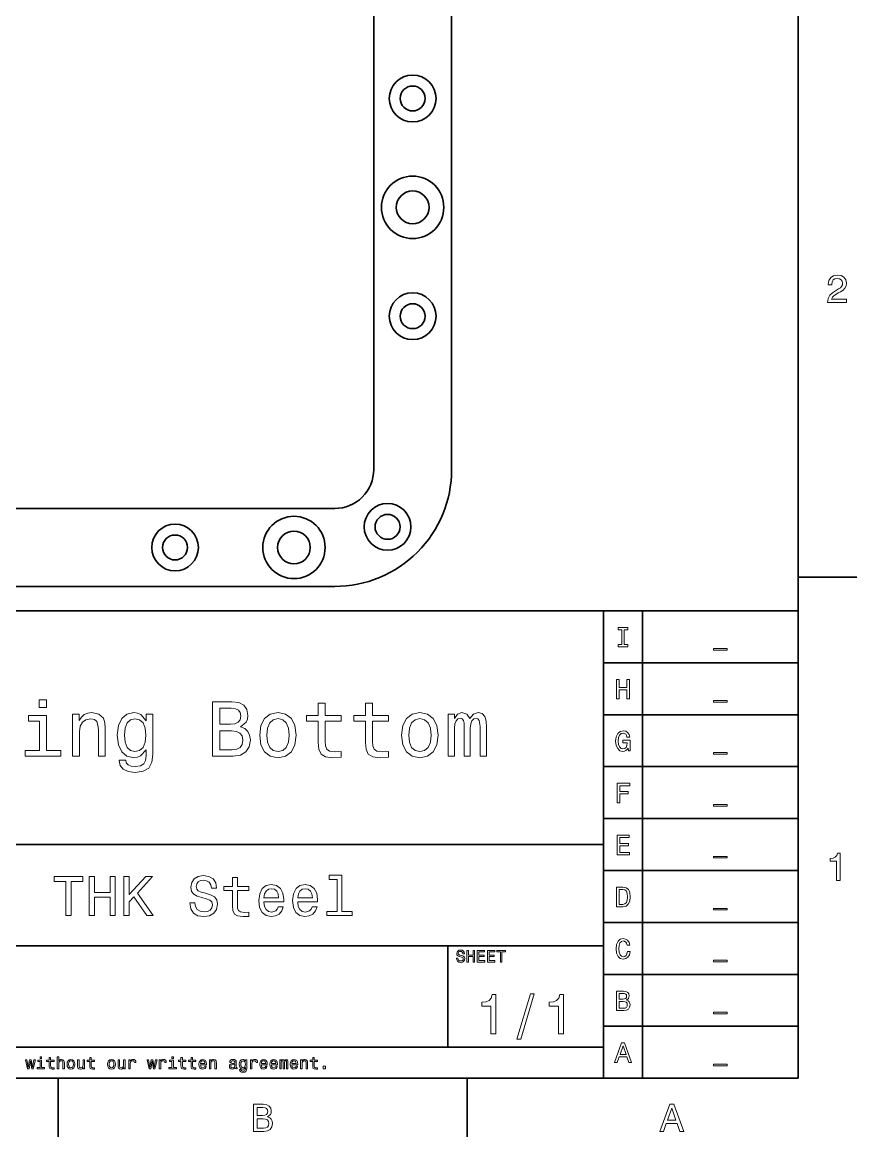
# Model space of a CAD drawing. Extents: x 0 to 420, y 0 to 297.
# Drawn here: x 310.4 to 417.5, y 2.5 to 145.5 of the extents above; entities that cross this region are included whole.
import ezdxf

# ---------------------------------------------------------------- set-up
doc = ezdxf.new("R2010")
doc.units = 0

msp = doc.modelspace()

# ---------------------------------------------------------------- linework, layer by layer
at = {"color": 7, "lineweight": 35}
for p, q in [((410, 10), (410, 287)), ((355.49826, 267.616089), (355.49826, 88.126099)), ((365.49826, 267.616089), (365.49826, 88.126099)), ((58.418243, 83.126099), (350.49826, 83.126099)), ((58.418243, 73.126099), (350.49826, 73.126099)), ((410, 74.300003), (417.5, 74.300003)), ((220, 70), (410, 70)), ((385, 10), (385, 70)), ((390, 10), (390, 70)), ((410, 70), (410, 10)), ((385, 63.333332), (410, 63.333332)), ((385, 56.666668), (410, 56.666668)), ((385, 50), (410, 50)), ((385, 43.333332), (410, 43.333332)), ((220, 40), (385, 40)), ((385, 36.666668), (410, 36.666668)), ((385, 30), (410, 30)), ((220, 27), (385, 27)), ((365, 14), (365, 27)), ((385, 23.333334), (410, 23.333334)), ((385, 16.666666), (410, 16.666666)), ((220, 14), (385, 14)), ((10, 10), (410, 10)), ((220, 10), (410, 10)), ((315, 10), (315, 2.5)), ((367.5, 10), (367.5, 2.5))]:
    msp.add_line(p, q, dxfattribs=at)
at = {"color": 7, "lineweight": 13}
for points in [[(413.76947, 109.566788), (416.175079, 109.566788), (416.175079, 110.000504), (414.273773, 110.000504), (414.3797, 110.237534), (414.561249, 110.434219), (415.121033, 110.79229), (415.418579, 110.943588), (415.751434, 111.160446), (415.988464, 111.412613), (416.124634, 111.710159), (416.175079, 112.048058), (416.089355, 112.471687), (415.852325, 112.804543), (415.489197, 113.016357), (415.020172, 113.092003), (414.536041, 113.006271), (414.167877, 112.769234), (413.930847, 112.390999), (413.850159, 111.891716), (413.850159, 111.821114), (414.309082, 111.821114), (414.309082, 111.861458), (414.354462, 112.204399), (414.490631, 112.456558), (414.707489, 112.617943), (414.994965, 112.673416), (415.287476, 112.622986), (415.504333, 112.496902), (415.645538, 112.300217), (415.695984, 112.053101), (415.660675, 111.821114), (415.56485, 111.624428), (415.403473, 111.452957), (415.181549, 111.301659), (414.884003, 111.140274), (414.389771, 110.827591), (414.041779, 110.494743), (413.835022, 110.091286), (413.76947, 109.581917)], [(387.33429, 65.659821), (386.873199, 65.659821), (386.873199, 65.357224), (388.126801, 65.357224), (388.126801, 65.659821), (387.66571, 65.659821), (387.66571, 67.554626), (388.126801, 67.554626), (388.126801, 67.857224), (386.873199, 67.857224), (386.873199, 67.554626), (387.33429, 67.554626)], [(399.132568, 65.140724), (399.132568, 64.938995), (400.867432, 64.938995), (400.867432, 65.140724)], [(386.664276, 58.690563), (386.999298, 58.690563), (386.999298, 59.864914), (388.000732, 59.864914), (388.000732, 58.690563), (388.332123, 58.690563), (388.332123, 61.190563), (388.000732, 61.190563), (388.000732, 60.171112), (386.999298, 60.171112), (386.999298, 61.190563), (386.664276, 61.190563)], [(313.511536, 58.575645), (312.573486, 58.575645), (312.573486, 57.567001), (313.511536, 57.567001)], [(338.404907, 55.115993), (339.110962, 55.701008), (339.292511, 56.094379), (339.353027, 56.578529), (339.221893, 57.335014), (338.828522, 57.879681), (338.193085, 58.212536), (337.305481, 58.333572), (334.814117, 58.333572), (334.814117, 51.333572), (337.446686, 51.333572), (338.384735, 51.474781), (339.080688, 51.888329), (339.514404, 52.543945), (339.66571, 53.431557), (339.574921, 54.026657), (339.332855, 54.520893), (338.939484, 54.884003)], [(337.113831, 55.428673), (335.742065, 55.428673), (335.742065, 57.496395), (337.194519, 57.496395), (337.739197, 57.435879), (338.122467, 57.254322), (338.354462, 56.941643), (338.43515, 56.477665), (338.344391, 56.013687), (338.102295, 55.690922), (337.688751, 55.489193)], [(348.390503, 55.811958), (348.390503, 53.098701), (348.450989, 52.22118), (348.733429, 51.615993), (349.298279, 51.262966), (350.25647, 51.14193), (351.305481, 51.192364), (351.305481, 51.958931), (350.53891, 51.898415), (349.842926, 51.979107), (349.469727, 52.231266), (349.30835, 52.6549), (349.278107, 53.25), (349.278107, 55.811958), (351.305481, 55.811958), (351.305481, 56.568443), (349.278107, 56.568443), (349.278107, 58.152016), (348.390503, 58.152016), (348.390503, 56.568443), (346.857361, 56.568443), (346.857361, 55.811958)], [(354.462524, 55.811958), (354.462524, 53.098701), (354.523041, 52.22118), (354.805481, 51.615993), (355.3703, 51.262966), (356.328522, 51.14193), (357.377502, 51.192364), (357.377502, 51.958931), (356.610962, 51.898415), (355.914978, 51.979107), (355.541779, 52.231266), (355.380402, 52.6549), (355.350159, 53.25), (355.350159, 55.811958), (357.377502, 55.811958), (357.377502, 56.568443), (355.350159, 56.568443), (355.350159, 58.152016), (354.462524, 58.152016), (354.462524, 56.568443), (352.929382, 56.568443), (352.929382, 55.811958)], [(399.132568, 58.474064), (399.132568, 58.272335), (400.867432, 58.272335), (400.867432, 58.474064)], [(313.481262, 52.079971), (313.481262, 56.568443), (311.201721, 56.568443), (311.201721, 55.811958), (312.593658, 55.811958), (312.593658, 52.079971), (310.778107, 52.079971), (310.778107, 51.333572), (315.317017, 51.333572), (315.317017, 52.079971)], [(316.840057, 51.333572), (317.727661, 51.333572), (317.727661, 54.460373), (317.818451, 55.176514), (318.110962, 55.701008), (318.56485, 56.023773), (319.170044, 56.144814), (319.654175, 56.043945), (319.956787, 55.771614), (320.108063, 55.317722), (320.158508, 54.712536), (320.158508, 51.333572), (321.046112, 51.333572), (321.046112, 54.894093), (321.005768, 55.610229), (320.824219, 56.20533), (320.229126, 56.75), (319.301147, 56.941643), (318.786743, 56.871037), (318.353027, 56.679394), (317.979828, 56.356628), (317.687317, 55.922909), (317.687317, 56.75), (316.840057, 56.75)], [(327.128235, 51.575645), (327.128235, 56.75), (326.280975, 56.75), (326.280975, 55.872478), (325.585022, 56.669308), (325.161377, 56.871037), (324.687317, 56.941643), (323.829987, 56.739914), (323.164276, 56.175072), (322.73056, 55.267288), (322.579254, 54.046829), (322.73056, 52.81628), (323.164276, 51.908501), (323.829987, 51.333572), (324.687317, 51.14193), (325.171478, 51.212536), (325.574921, 51.394093), (326.280975, 52.160664), (326.280975, 51.394093), (326.200287, 50.788902), (325.978394, 50.355186), (325.554749, 50.103024), (324.919312, 50.012245), (324.364563, 50.072765), (323.971191, 50.224064), (323.739197, 50.486309), (323.668579, 50.839336), (322.811249, 50.839336), (322.811249, 50.798988), (322.942383, 50.153458), (323.345825, 49.669308), (323.991364, 49.356628), (324.868896, 49.245674), (325.917877, 49.396973), (326.613831, 49.820602), (327.007202, 50.556915)], [(323.497131, 54.046829), (323.587891, 54.944523), (323.860229, 55.610229), (324.283875, 56.003601), (324.848694, 56.144814), (325.443817, 56.003601), (325.887604, 55.610229), (326.159943, 54.944523), (326.260803, 54.046829), (326.159943, 53.12896), (325.887604, 52.473343), (325.443817, 52.069885), (324.848694, 51.938759), (324.283875, 52.069885), (323.860229, 52.473343), (323.587891, 53.13905)], [(340.865997, 54.036743), (341.027374, 52.806194), (341.491364, 51.898415), (342.227661, 51.333572), (343.216125, 51.14193), (344.194519, 51.333572), (344.930847, 51.888329), (345.394806, 52.796108), (345.566284, 54.036743), (345.394806, 55.267288), (344.930847, 56.185158), (344.194519, 56.739914), (343.216125, 56.941643), (342.227661, 56.739914), (341.491364, 56.175072), (341.027374, 55.267288)], [(341.773773, 54.046829), (341.864563, 54.954609), (342.146973, 55.610229), (342.600861, 56.013687), (343.216125, 56.1549), (343.82132, 56.013687), (344.275208, 55.620316), (344.557617, 54.954609), (344.658508, 54.046829), (344.557617, 53.12896), (344.275208, 52.463257), (343.82132, 52.059795), (343.216125, 51.928673), (342.600861, 52.059795), (342.146973, 52.463257), (341.864563, 53.12896)], [(359.082123, 54.036743), (359.2435, 52.806194), (359.707489, 51.898415), (360.443787, 51.333572), (361.432281, 51.14193), (362.410645, 51.333572), (363.146973, 51.888329), (363.610962, 52.796108), (363.78241, 54.036743), (363.610962, 55.267288), (363.146973, 56.185158), (362.410645, 56.739914), (361.432281, 56.941643), (360.443787, 56.739914), (359.707489, 56.175072), (359.2435, 55.267288)], [(359.989899, 54.046829), (360.080688, 54.954609), (360.363098, 55.610229), (360.816986, 56.013687), (361.432281, 56.1549), (362.037476, 56.013687), (362.491333, 55.620316), (362.773773, 54.954609), (362.874634, 54.046829), (362.773773, 53.12896), (362.491333, 52.463257), (362.037476, 52.059795), (361.432281, 51.928673), (360.816986, 52.059795), (360.363098, 52.463257), (360.080688, 53.12896)], [(365.063385, 51.333572), (365.880402, 51.333572), (365.880402, 54.954609), (365.930847, 55.499279), (366.082123, 55.892651), (366.314117, 56.124638), (366.616699, 56.215416), (366.858765, 56.134724), (367.020172, 55.932995), (367.100861, 55.590057), (367.131104, 55.136166), (367.131104, 51.333572), (367.897705, 51.333572), (367.897705, 54.954609), (367.94812, 55.489193), (368.099426, 55.882565), (368.341492, 56.124638), (368.644104, 56.215416), (368.886169, 56.134724), (369.047546, 55.932995), (369.148407, 55.136166), (369.148407, 51.333572), (369.965393, 51.333572), (369.965393, 55.075645), (369.914978, 55.852303), (369.753601, 56.447407), (369.430847, 56.810516), (368.906342, 56.941643), (368.291077, 56.739914), (367.816986, 56.1549), (367.443787, 56.729828), (366.81842, 56.941643), (366.2435, 56.739914), (365.850128, 56.175072), (365.850128, 56.75), (365.063385, 56.75)], [(337.335724, 52.17075), (335.742065, 52.17075), (335.742065, 54.581409), (337.244965, 54.581409), (337.880402, 54.510807), (338.33429, 54.298988), (338.606628, 53.935879), (338.697418, 53.411381), (338.606628, 52.856628), (338.354462, 52.473343), (337.930847, 52.241352)], [(388.159241, 52.35891), (388.220459, 52.023895), (388.400574, 52.023895), (388.400574, 53.37476), (387.489197, 53.37476), (387.489197, 53.068565), (388.051147, 53.068565), (388.051147, 53.046951), (388.007935, 52.715538), (387.89267, 52.470581), (387.716156, 52.315681), (387.496399, 52.265251), (387.251434, 52.33009), (387.060516, 52.524616), (386.938049, 52.845222), (386.894806, 53.284702), (386.934448, 53.720581), (387.056915, 54.041187), (387.251434, 54.23571), (387.514404, 54.304153), (387.694519, 54.268131), (387.842224, 54.167267), (387.950287, 53.997959), (388.011536, 53.771015), (388.368164, 53.771015), (388.274506, 54.116837), (388.097992, 54.376202), (387.849426, 54.534702), (387.536041, 54.592339), (387.125366, 54.502281), (386.815552, 54.239311), (386.617432, 53.825047), (386.548981, 53.273895), (386.617432, 52.719139), (386.815552, 52.304874), (387.107361, 52.041908), (387.474792, 51.955452), (387.680115, 51.984268), (387.863831, 52.056316), (388.022339, 52.182396)], [(399.132568, 51.807396), (399.132568, 51.605667), (400.867432, 51.605667), (400.867432, 51.807396)], [(386.761536, 45.357231), (387.096558, 45.357231), (387.096558, 46.506367), (388.148407, 46.506367), (388.148407, 46.805359), (387.096558, 46.805359), (387.096558, 47.554638), (388.389771, 47.554638), (388.389771, 47.857231), (386.761536, 47.857231)], [(399.132568, 45.140732), (399.132568, 44.939003), (400.867432, 44.939003), (400.867432, 45.140732)], [(386.74353, 38.690563), (388.328522, 38.690563), (388.328522, 38.993156), (387.074921, 38.993156), (387.074921, 39.839699), (388.19165, 39.839699), (388.19165, 40.138691), (387.074921, 40.138691), (387.074921, 40.88797), (388.299713, 40.88797), (388.299713, 41.190563), (386.74353, 41.190563)], [(414.909241, 35.366787), (415.368164, 35.366787), (415.368164, 38.892002), (415.025208, 38.892002), (414.934448, 38.584366), (414.752899, 38.377594), (414.475525, 38.256557), (414.092224, 38.216209), (414.092224, 37.858143), (414.909241, 37.858143)], [(399.132568, 38.474064), (399.132568, 38.272335), (400.867432, 38.272335), (400.867432, 38.474064)], [(315.994232, 30.881124), (316.657043, 30.881124), (316.657043, 35.275936), (318.170013, 35.275936), (318.170013, 35.881126), (314.47406, 35.881126), (314.47406, 35.275936), (315.994232, 35.275936)], [(318.991333, 30.881124), (319.661377, 30.881124), (319.661377, 33.229828), (321.664246, 33.229828), (321.664246, 30.881124), (322.327087, 30.881124), (322.327087, 35.881126), (321.664246, 35.881126), (321.664246, 33.84222), (319.661377, 33.84222), (319.661377, 35.881126), (318.991333, 35.881126)], [(323.436584, 30.881124), (324.099426, 30.881124), (324.099426, 32.660664), (324.690186, 33.29467), (326.368866, 30.881124), (327.175781, 30.881124), (325.158508, 33.777378), (327.118134, 35.881126), (326.239197, 35.881126), (324.099426, 33.568443), (324.099426, 35.881126), (323.436584, 35.881126)], [(332.536011, 32.530979), (331.880402, 32.530979), (332.024475, 31.767292), (332.384705, 31.205332), (332.939484, 30.866714), (333.688751, 30.744236), (334.430817, 30.85951), (334.985596, 31.176514), (335.338623, 31.673632), (335.468292, 32.32925), (335.360229, 32.920029), (335.057617, 33.301872), (334.567719, 33.554035), (333.912109, 33.741356), (333.350128, 33.878242), (332.982697, 34.036743), (332.773773, 34.267292), (332.708923, 34.627522), (332.773773, 34.951729), (332.96109, 35.196686), (333.249268, 35.362392), (333.645538, 35.420029), (334.048981, 35.347984), (334.365997, 35.153458), (334.574921, 34.82925), (334.675781, 34.389771), (335.331421, 34.389771), (335.331421, 34.404179), (335.216125, 35.081413), (334.877502, 35.585735), (334.34436, 35.902737), (333.623901, 36.010807), (332.975494, 35.902737), (332.471191, 35.600143), (332.146973, 35.131844), (332.031677, 34.526657), (332.125366, 33.986313), (332.399139, 33.618877), (332.831421, 33.37392), (333.42218, 33.1866), (334.005768, 33.020893), (334.445251, 32.862392), (334.711792, 32.631844), (334.805481, 32.257206), (334.719025, 31.87536), (334.495667, 31.587177), (334.157043, 31.407061), (333.71756, 31.349424), (333.227661, 31.428675), (332.853027, 31.659222), (332.615265, 32.033863)], [(350.792511, 35.520893), (350.792511, 31.414267), (349.488464, 31.414267), (349.488464, 30.881124), (352.723328, 30.881124), (352.723328, 31.414267), (351.426514, 31.414267), (351.426514, 36.054035), (349.798279, 36.054035), (349.798279, 35.520893)], [(337.3703, 34.079971), (337.3703, 32.14193), (337.413544, 31.515131), (337.615265, 31.082853), (338.018738, 30.830692), (338.703156, 30.744236), (339.452454, 30.78026), (339.452454, 31.32781), (338.904907, 31.284582), (338.407776, 31.34222), (338.141205, 31.522335), (338.02594, 31.824928), (338.004333, 32.25), (338.004333, 34.079971), (339.452454, 34.079971), (339.452454, 34.620316), (338.004333, 34.620316), (338.004333, 35.751442), (337.3703, 35.751442), (337.3703, 34.620316), (336.275208, 34.620316), (336.275208, 34.079971)], [(341.412109, 32.631844), (343.94812, 32.631844), (343.955322, 32.927235), (343.840057, 33.755764), (343.523041, 34.375362), (343.018738, 34.75), (342.348694, 34.886887), (341.693085, 34.742798), (341.188751, 34.339336), (340.864563, 33.68372), (340.749268, 32.819164), (340.857361, 31.932999), (341.181549, 31.284582), (341.67868, 30.881124), (342.327087, 30.744236), (342.889038, 30.837896), (343.350128, 31.082853), (343.688751, 31.471903), (343.88327, 31.990635), (343.25647, 31.990635), (343.126801, 31.70245), (342.939484, 31.486311), (342.406342, 31.3134), (341.995667, 31.392653), (341.685883, 31.644814), (341.484131, 32.055477), (341.412109, 32.610229)], [(341.412109, 33.164986), (341.491333, 33.662106), (341.685883, 34.029541), (341.981262, 34.252884), (342.3703, 34.332134), (342.752167, 34.252884), (343.047546, 34.029541), (343.227661, 33.662106), (343.292511, 33.164986)], [(345.749268, 32.631844), (348.285309, 32.631844), (348.292511, 32.927235), (348.177246, 33.755764), (347.860229, 34.375362), (347.355896, 34.75), (346.685883, 34.886887), (346.030273, 34.742798), (345.52594, 34.339336), (345.201721, 33.68372), (345.086456, 32.819164), (345.194519, 31.932999), (345.518738, 31.284582), (346.015839, 30.881124), (346.664246, 30.744236), (347.226227, 30.837896), (347.687317, 31.082853), (348.02594, 31.471903), (348.220459, 31.990635), (347.593658, 31.990635), (347.463989, 31.70245), (347.276642, 31.486311), (346.7435, 31.3134), (346.332855, 31.392653), (346.023041, 31.644814), (345.82132, 32.055477), (345.749268, 32.610229)], [(345.749268, 33.164986), (345.828522, 33.662106), (346.023041, 34.029541), (346.318451, 34.252884), (346.707489, 34.332134), (347.089325, 34.252884), (347.384735, 34.029541), (347.56485, 33.662106), (347.629669, 33.164986)], [(387.496399, 34.523895), (386.664276, 34.523895), (386.664276, 32.023895), (387.496399, 32.023895), (387.889038, 32.103146), (388.180847, 32.344501), (388.360962, 32.737152), (388.425812, 33.273895), (388.368164, 33.821445), (388.296112, 34.037582), (388.195251, 34.210495), (387.903473, 34.444645), (387.712555, 34.502281)], [(387.471191, 34.224903), (387.744965, 34.170868), (387.932281, 34.005165), (388.043945, 33.709774), (388.079987, 33.273895), (388.040344, 32.852425), (387.92868, 32.557037), (387.737762, 32.380524), (387.471191, 32.322887), (386.999298, 32.322887), (386.999298, 34.224903)], [(399.132568, 31.807396), (399.132568, 31.605667), (400.867432, 31.605667), (400.867432, 31.807396)], [(388.083588, 26.286623), (388.011536, 25.984028), (387.89267, 25.767891), (387.726959, 25.634605), (387.53244, 25.591377), (387.298279, 25.656219), (387.114563, 25.850742), (386.992065, 26.167746), (386.952454, 26.607227), (386.992065, 27.043106), (387.110962, 27.363712), (387.294678, 27.558235), (387.53244, 27.62668), (387.705322, 27.590656), (387.853027, 27.489792), (387.968292, 27.327688), (388.047546, 27.104345), (388.389771, 27.104345), (388.281708, 27.446564), (388.094391, 27.705931), (387.838623, 27.868034), (387.53244, 27.925671), (387.150574, 27.835613), (386.858795, 27.583452), (386.671478, 27.169188), (386.606628, 26.607227), (386.671478, 26.045267), (386.858795, 25.631002), (387.150574, 25.375238), (387.53244, 25.288784), (387.867432, 25.357227), (388.137604, 25.548149), (388.328522, 25.861549), (388.429413, 26.286623)], [(366.309082, 25.413544), (366.112396, 25.413544), (366.155609, 25.184437), (366.263702, 25.015848), (366.430115, 24.914265), (366.654907, 24.87752), (366.877533, 24.912102), (367.043945, 25.007204), (367.149841, 25.15634), (367.188751, 25.353025), (367.156342, 25.530258), (367.065552, 25.644812), (366.918579, 25.720461), (366.721893, 25.776655), (366.553314, 25.817722), (366.443085, 25.865273), (366.380402, 25.934437), (366.360962, 26.042505), (366.380402, 26.139769), (366.436584, 26.213255), (366.523041, 26.262968), (366.641937, 26.280258), (366.76297, 26.258644), (366.858063, 26.200287), (366.920746, 26.103025), (366.951019, 25.97118), (367.147705, 25.97118), (367.147705, 25.975504), (367.113098, 26.178673), (367.011536, 26.329969), (366.851593, 26.425072), (366.635437, 26.457491), (366.440918, 26.425072), (366.289612, 26.334293), (366.192352, 26.193804), (366.157776, 26.012247), (366.185883, 25.850143), (366.268005, 25.739912), (366.397705, 25.666426), (366.574921, 25.610229), (366.75, 25.560518), (366.881836, 25.512968), (366.961823, 25.443804), (366.989899, 25.331411), (366.963989, 25.216858), (366.896973, 25.130402), (366.79538, 25.076368), (366.663544, 25.059076), (366.516571, 25.082851), (366.404175, 25.152016), (366.332855, 25.264408)], [(367.450287, 24.918587), (367.651306, 24.918587), (367.651306, 25.623198), (368.252167, 25.623198), (368.252167, 24.918587), (368.451019, 24.918587), (368.451019, 26.418587), (368.252167, 26.418587), (368.252167, 25.806915), (367.651306, 25.806915), (367.651306, 26.418587), (367.450287, 26.418587)], [(368.798981, 24.918587), (369.75, 24.918587), (369.75, 25.100143), (368.997833, 25.100143), (368.997833, 25.608068), (369.667877, 25.608068), (369.667877, 25.787462), (368.997833, 25.787462), (368.997833, 26.23703), (369.732697, 26.23703), (369.732697, 26.418587), (368.798981, 26.418587)], [(370.100159, 24.918587), (371.051147, 24.918587), (371.051147, 25.100143), (370.298981, 25.100143), (370.298981, 25.608068), (370.969025, 25.608068), (370.969025, 25.787462), (370.298981, 25.787462), (370.298981, 26.23703), (371.033875, 26.23703), (371.033875, 26.418587), (370.100159, 26.418587)], [(371.755768, 24.918587), (371.95462, 24.918587), (371.95462, 26.23703), (372.408508, 26.23703), (372.408508, 26.418587), (371.299713, 26.418587), (371.299713, 26.23703), (371.755768, 26.23703)], [(399.132568, 25.14073), (399.132568, 24.939001), (400.867432, 24.939001), (400.867432, 25.14073)], [(370.533142, 15.700288), (371.188751, 15.700288), (371.188751, 20.736311), (370.698853, 20.736311), (370.569153, 20.296829), (370.309784, 20.00144), (369.913544, 19.828529), (369.365997, 19.770893), (369.365997, 19.259365), (370.533142, 19.259365)], [(373.876068, 15.030259), (374.373199, 15.030259), (376.116699, 20.837175), (375.612396, 20.837175)], [(379.207489, 15.700288), (379.863098, 15.700288), (379.863098, 20.736311), (379.373199, 20.736311), (379.2435, 20.296829), (378.984131, 20.00144), (378.587891, 19.828529), (378.040344, 19.770893), (378.040344, 19.259365), (379.207489, 19.259365)], [(387.950287, 20.041426), (388.202454, 20.250359), (388.267303, 20.39085), (388.28891, 20.563761), (388.242065, 20.833933), (388.101593, 21.028458), (387.874634, 21.147333), (387.557648, 21.190561), (386.667877, 21.190561), (386.667877, 18.690561), (387.608063, 18.690561), (387.943085, 18.740993), (388.19165, 18.888687), (388.346558, 19.122837), (388.400574, 19.43984), (388.368164, 19.652376), (388.281708, 19.82889), (388.141205, 19.958572)], [(387.489197, 20.153097), (386.999298, 20.153097), (386.999298, 20.891569), (387.518005, 20.891569), (387.712555, 20.869957), (387.849426, 20.805115), (387.932281, 20.693443), (387.96109, 20.527737), (387.92868, 20.36203), (387.842224, 20.246758), (387.694519, 20.174711)], [(387.568451, 18.989553), (386.999298, 18.989553), (386.999298, 19.850504), (387.536041, 19.850504), (387.76297, 19.825287), (387.925079, 19.74964), (388.022339, 19.619957), (388.054749, 19.432636), (388.022339, 19.234509), (387.932281, 19.097622), (387.780975, 19.014769)], [(399.132568, 18.474064), (399.132568, 18.272335), (400.867432, 18.272335), (400.867432, 18.474064)], [(386.404907, 12.023895), (386.736328, 12.023895), (386.999298, 12.758765), (387.997131, 12.758765), (388.260101, 12.023895), (388.598694, 12.023895), (387.683716, 14.527497), (387.316284, 14.527497)], [(387.114563, 13.064961), (387.5, 14.167267), (387.885437, 13.064961)], [(311.257233, 11.214337), (311.430115, 12.199928), (311.603027, 11.214337), (311.784607, 11.214337), (312.069885, 12.375), (311.886169, 12.375), (311.693817, 11.389409), (311.523071, 12.375), (311.335022, 12.375), (311.164276, 11.389409), (310.971924, 12.375), (310.790344, 12.375), (311.075684, 11.214337)], [(312.865295, 11.37428), (312.865295, 12.336096), (312.376831, 12.336096), (312.376831, 12.173991), (312.67511, 12.173991), (312.67511, 11.37428), (312.286041, 11.37428), (312.286041, 11.214337), (313.258667, 11.214337), (313.258667, 11.37428)], [(312.871765, 12.766211), (312.670776, 12.766211), (312.670776, 12.550073), (312.871765, 12.550073)], [(313.840088, 12.173991), (313.840088, 11.59258), (313.853058, 11.404539), (313.913574, 11.274856), (314.034607, 11.199207), (314.239929, 11.173271), (314.464722, 11.184078), (314.464722, 11.348343), (314.300446, 11.335375), (314.151306, 11.352666), (314.07135, 11.4067), (314.036774, 11.497478), (314.030273, 11.625), (314.030273, 12.173991), (314.464722, 12.173991), (314.464722, 12.336096), (314.030273, 12.336096), (314.030273, 12.675432), (313.840088, 12.675432), (313.840088, 12.336096), (313.511536, 12.336096), (313.511536, 12.173991)], [(314.8862, 11.214337), (315.076385, 11.214337), (315.076385, 11.884366), (315.095856, 12.037825), (315.158508, 12.150216), (315.255798, 12.21938), (315.385468, 12.245317), (315.489227, 12.223703), (315.554077, 12.165346), (315.586487, 12.068084), (315.59729, 11.938401), (315.59729, 11.214337), (315.787476, 11.214337), (315.787476, 11.977305), (315.778839, 12.130764), (315.739929, 12.258286), (315.612427, 12.375), (315.413574, 12.416066), (315.305481, 12.400937), (315.212555, 12.359871), (315.134766, 12.295029), (315.076385, 12.206412), (315.076385, 12.766211), (314.8862, 12.766211)], [(316.131165, 11.793588), (316.165741, 11.5299), (316.265167, 11.335375), (316.422943, 11.214337), (316.634766, 11.173271), (316.844421, 11.214337), (317.002197, 11.333214), (317.101624, 11.527738), (317.138367, 11.793588), (317.101624, 12.057277), (317.002197, 12.253963), (316.844421, 12.372839), (316.634766, 12.416066), (316.422943, 12.372839), (316.265167, 12.251801), (316.165741, 12.057277)], [(316.325684, 11.79575), (316.345123, 11.990274), (316.40564, 12.130764), (316.502899, 12.217219), (316.634766, 12.247478), (316.764435, 12.217219), (316.861694, 12.132925), (316.922211, 11.990274), (316.943848, 11.79575), (316.922211, 11.599064), (316.861694, 11.456412), (316.764435, 11.369957), (316.634766, 11.341859), (316.502899, 11.369957), (316.40564, 11.456412), (316.345123, 11.599064)], [(318.383301, 12.375), (318.193115, 12.375), (318.193115, 11.704971), (318.171509, 11.549352), (318.108826, 11.43696), (318.011566, 11.367796), (317.884033, 11.346182), (317.78244, 11.363473), (317.71759, 11.415346), (317.680847, 11.503963), (317.672211, 11.629323), (317.672211, 12.375), (317.482025, 12.375), (317.482025, 11.612032), (317.488495, 11.458573), (317.529572, 11.331052), (317.654938, 11.214337), (317.855927, 11.173271), (317.963989, 11.188401), (318.056946, 11.227305), (318.136902, 11.294309), (318.201752, 11.391571), (318.201752, 11.214337), (318.383301, 11.214337)], [(319.044708, 12.173991), (319.044708, 11.59258), (319.057678, 11.404539), (319.118195, 11.274856), (319.239227, 11.199207), (319.44455, 11.173271), (319.669342, 11.184078), (319.669342, 11.348343), (319.505066, 11.335375), (319.355957, 11.352666), (319.27597, 11.4067), (319.241394, 11.497478), (319.234894, 11.625), (319.234894, 12.173991), (319.669342, 12.173991), (319.669342, 12.336096), (319.234894, 12.336096), (319.234894, 12.675432), (319.044708, 12.675432), (319.044708, 12.336096), (318.716187, 12.336096), (318.716187, 12.173991)], [(321.335754, 11.793588), (321.370361, 11.5299), (321.469788, 11.335375), (321.627563, 11.214337), (321.839355, 11.173271), (322.049011, 11.214337), (322.206818, 11.333214), (322.306213, 11.527738), (322.342987, 11.793588), (322.306213, 12.057277), (322.206818, 12.253963), (322.049011, 12.372839), (321.839355, 12.416066), (321.627563, 12.372839), (321.469788, 12.251801), (321.370361, 12.057277)], [(321.530304, 11.79575), (321.549744, 11.990274), (321.61026, 12.130764), (321.70752, 12.217219), (321.839355, 12.247478), (321.969055, 12.217219), (322.066315, 12.132925), (322.126831, 11.990274), (322.148438, 11.79575), (322.126831, 11.599064), (322.066315, 11.456412), (321.969055, 11.369957), (321.839355, 11.341859), (321.70752, 11.369957), (321.61026, 11.456412), (321.549744, 11.599064)], [(323.587952, 12.375), (323.397736, 12.375), (323.397736, 11.704971), (323.376129, 11.549352), (323.313446, 11.43696), (323.216187, 11.367796), (323.088654, 11.346182), (322.987061, 11.363473), (322.922241, 11.415346), (322.885498, 11.503963), (322.876831, 11.629323), (322.876831, 12.375), (322.686646, 12.375), (322.686646, 11.612032), (322.693115, 11.458573), (322.734192, 11.331052), (322.859558, 11.214337), (323.060547, 11.173271), (323.16864, 11.188401), (323.261566, 11.227305), (323.341553, 11.294309), (323.406372, 11.391571), (323.406372, 11.214337), (323.587952, 11.214337)], [(324.065613, 11.214337), (324.255798, 11.214337), (324.255798, 11.877882), (324.275269, 12.037825), (324.333618, 12.152378), (324.428711, 12.221542), (324.556244, 12.245317), (324.651337, 12.230187), (324.722656, 12.18696), (324.7659, 12.113473), (324.781006, 12.01405), (324.973389, 12.01405), (324.947449, 12.189121), (324.876129, 12.314482), (324.757263, 12.39013), (324.595154, 12.416066), (324.484924, 12.398775), (324.389801, 12.355548), (324.305511, 12.282061), (324.238525, 12.182637), (324.238525, 12.375), (324.065613, 12.375)], [(326.871094, 11.214337), (327.044006, 12.199928), (327.216919, 11.214337), (327.398468, 11.214337), (327.683777, 12.375), (327.500061, 12.375), (327.307678, 11.389409), (327.136932, 12.375), (326.948883, 12.375), (326.778137, 11.389409), (326.585785, 12.375), (326.404236, 12.375), (326.689514, 11.214337)], [(327.969055, 11.214337), (328.159271, 11.214337), (328.159271, 11.877882), (328.178711, 12.037825), (328.237091, 12.152378), (328.332184, 12.221542), (328.459717, 12.245317), (328.55481, 12.230187), (328.626129, 12.18696), (328.669373, 12.113473), (328.684479, 12.01405), (328.876831, 12.01405), (328.850922, 12.189121), (328.779602, 12.314482), (328.660706, 12.39013), (328.498596, 12.416066), (328.388367, 12.398775), (328.293274, 12.355548), (328.208984, 12.282061), (328.141968, 12.182637), (328.141968, 12.375), (327.969055, 12.375)], [(329.780304, 11.37428), (329.780304, 12.336096), (329.29184, 12.336096), (329.29184, 12.173991), (329.590118, 12.173991), (329.590118, 11.37428), (329.20105, 11.37428), (329.20105, 11.214337), (330.173676, 11.214337), (330.173676, 11.37428)], [(329.786804, 12.766211), (329.585785, 12.766211), (329.585785, 12.550073), (329.786804, 12.550073)], [(330.755096, 12.173991), (330.755096, 11.59258), (330.768066, 11.404539), (330.828583, 11.274856), (330.949615, 11.199207), (331.154968, 11.173271), (331.37973, 11.184078), (331.37973, 11.348343), (331.215454, 11.335375), (331.066345, 11.352666), (330.986359, 11.4067), (330.951782, 11.497478), (330.945312, 11.625), (330.945312, 12.173991), (331.37973, 12.173991), (331.37973, 12.336096), (330.945312, 12.336096), (330.945312, 12.675432), (330.755096, 12.675432), (330.755096, 12.336096), (330.426575, 12.336096), (330.426575, 12.173991)], [(332.056244, 12.173991), (332.056244, 11.59258), (332.069214, 11.404539), (332.12973, 11.274856), (332.250793, 11.199207), (332.456116, 11.173271), (332.680908, 11.184078), (332.680908, 11.348343), (332.516632, 11.335375), (332.367493, 11.352666), (332.287537, 11.4067), (332.25293, 11.497478), (332.24646, 11.625), (332.24646, 12.173991), (332.680908, 12.173991), (332.680908, 12.336096), (332.24646, 12.336096), (332.24646, 12.675432), (332.056244, 12.675432), (332.056244, 12.336096), (331.727722, 12.336096), (331.727722, 12.173991)], [(333.268799, 11.739553), (334.029602, 11.739553), (334.031769, 11.82817), (333.997192, 12.076729), (333.902069, 12.262609), (333.750793, 12.375), (333.549774, 12.416066), (333.353088, 12.372839), (333.201782, 12.251801), (333.104523, 12.055116), (333.069946, 11.79575), (333.102356, 11.5299), (333.199615, 11.335375), (333.348755, 11.214337), (333.543274, 11.173271), (333.711884, 11.201369), (333.85022, 11.274856), (333.951782, 11.391571), (334.010132, 11.547191), (333.822113, 11.547191), (333.783203, 11.460735), (333.72699, 11.395893), (333.567078, 11.34402), (333.443848, 11.367796), (333.350922, 11.443444), (333.290405, 11.566643), (333.268799, 11.733069)], [(333.268799, 11.899496), (333.292572, 12.048632), (333.350922, 12.158862), (333.439545, 12.225864), (333.556244, 12.24964), (333.670807, 12.225864), (333.75943, 12.158862), (333.813477, 12.048632), (333.832916, 11.899496)], [(334.403503, 11.214337), (334.593719, 11.214337), (334.593719, 11.884366), (334.613159, 12.037825), (334.675842, 12.150216), (334.773132, 12.21938), (334.902802, 12.245317), (335.006531, 12.223703), (335.071381, 12.165346), (335.103821, 12.068084), (335.114624, 11.938401), (335.114624, 11.214337), (335.30481, 11.214337), (335.30481, 11.977305), (335.296173, 12.130764), (335.257263, 12.258286), (335.129761, 12.375), (334.930908, 12.416066), (334.820679, 12.400937), (334.727722, 12.359871), (334.647766, 12.290707), (334.585083, 12.197767), (334.585083, 12.375), (334.403503, 12.375)], [(337.695312, 11.365634), (337.695312, 11.35915), (337.706116, 11.285663), (337.738525, 11.233789), (337.874695, 11.192723), (337.980621, 11.210014), (337.980621, 11.356989), (337.935242, 11.350505), (337.874695, 11.378602), (337.863892, 11.465057), (337.863892, 12.065923), (337.837952, 12.21938), (337.762329, 12.32745), (337.630463, 12.392291), (337.44458, 12.416066), (337.263031, 12.39013), (337.129028, 12.316643), (337.044739, 12.202089), (337.016632, 12.050793), (337.016632, 12.037825), (337.187378, 12.037825), (337.202515, 12.128603), (337.250061, 12.193444), (337.327881, 12.232349), (337.43811, 12.247478), (337.544006, 12.236671), (337.619659, 12.204251), (337.665039, 12.148055), (337.680176, 12.070245), (337.671539, 11.979467), (337.636963, 11.934078), (337.550507, 11.912464), (337.388397, 11.895173), (337.202515, 11.856268), (337.070679, 11.787104), (336.992859, 11.679035), (336.969086, 11.519093), (336.990692, 11.376441), (337.057709, 11.270534), (337.165771, 11.20353), (337.314911, 11.179755), (337.51593, 11.225144)], [(337.673706, 11.620677), (337.647766, 11.508286), (337.578613, 11.42183), (337.474854, 11.365634), (337.347321, 11.346182), (337.265198, 11.356989), (337.206848, 11.391571), (337.170105, 11.452089), (337.159302, 11.536384), (337.167938, 11.612032), (337.202515, 11.666066), (337.340851, 11.726585), (337.51593, 11.752522), (337.673706, 11.804395)], [(339.210449, 11.266211), (339.210449, 12.375), (339.02887, 12.375), (339.02887, 12.18696), (338.879761, 12.357709), (338.788971, 12.400937), (338.687378, 12.416066), (338.503662, 12.372839), (338.361023, 12.251801), (338.268066, 12.057277), (338.235657, 11.79575), (338.268066, 11.532061), (338.361023, 11.337536), (338.503662, 11.214337), (338.687378, 11.173271), (338.791138, 11.188401), (338.877594, 11.227305), (339.02887, 11.391571), (339.02887, 11.227305), (339.011597, 11.097623), (338.96405, 11.004683), (338.87326, 10.950648), (338.737091, 10.931196), (338.618225, 10.944164), (338.533936, 10.976585), (338.484222, 11.032782), (338.469086, 11.10843), (338.28537, 11.10843), (338.28537, 11.099784), (338.313477, 10.961455), (338.399933, 10.857709), (338.538269, 10.790707), (338.726288, 10.766931), (338.95108, 10.799352), (339.10022, 10.89013), (339.184509, 11.047911)], [(338.432343, 11.79575), (338.451782, 11.988112), (338.510162, 12.130764), (338.600922, 12.215057), (338.721985, 12.245317), (338.849487, 12.215057), (338.94458, 12.130764), (339.00293, 11.988112), (339.024567, 11.79575), (339.00293, 11.599064), (338.94458, 11.458573), (338.849487, 11.372118), (338.721985, 11.34402), (338.600922, 11.372118), (338.510162, 11.458573), (338.451782, 11.601225)], [(339.679474, 11.214337), (339.869659, 11.214337), (339.869659, 11.877882), (339.889099, 12.037825), (339.947479, 12.152378), (340.042572, 12.221542), (340.170105, 12.245317), (340.265198, 12.230187), (340.336517, 12.18696), (340.379761, 12.113473), (340.394897, 12.01405), (340.58725, 12.01405), (340.56131, 12.189121), (340.48999, 12.314482), (340.371094, 12.39013), (340.208984, 12.416066), (340.098755, 12.398775), (340.003662, 12.355548), (339.919373, 12.282061), (339.852356, 12.182637), (339.852356, 12.375), (339.679474, 12.375)], [(341.075714, 11.739553), (341.836517, 11.739553), (341.838684, 11.82817), (341.804108, 12.076729), (341.709015, 12.262609), (341.557709, 12.375), (341.356689, 12.416066), (341.160004, 12.372839), (341.008728, 12.251801), (340.911438, 12.055116), (340.876862, 11.79575), (340.909302, 11.5299), (341.006561, 11.335375), (341.155701, 11.214337), (341.35022, 11.173271), (341.518799, 11.201369), (341.657135, 11.274856), (341.758728, 11.391571), (341.817078, 11.547191), (341.629028, 11.547191), (341.590118, 11.460735), (341.533936, 11.395893), (341.373993, 11.34402), (341.250793, 11.367796), (341.157837, 11.443444), (341.097351, 11.566643), (341.075714, 11.733069)], [(341.075714, 11.899496), (341.099487, 12.048632), (341.157837, 12.158862), (341.24646, 12.225864), (341.36319, 12.24964), (341.477722, 12.225864), (341.566345, 12.158862), (341.620392, 12.048632), (341.639832, 11.899496)], [(342.376892, 11.739553), (343.137695, 11.739553), (343.139832, 11.82817), (343.105255, 12.076729), (343.010162, 12.262609), (342.858856, 12.375), (342.657837, 12.416066), (342.461182, 12.372839), (342.309875, 12.251801), (342.212616, 12.055116), (342.17804, 11.79575), (342.210449, 11.5299), (342.307709, 11.335375), (342.456848, 11.214337), (342.651367, 11.173271), (342.819946, 11.201369), (342.958282, 11.274856), (343.059875, 11.391571), (343.118225, 11.547191), (342.930176, 11.547191), (342.891296, 11.460735), (342.835083, 11.395893), (342.67514, 11.34402), (342.551941, 11.367796), (342.459015, 11.443444), (342.398499, 11.566643), (342.376892, 11.733069)], [(342.376892, 11.899496), (342.400635, 12.048632), (342.459015, 12.158862), (342.547607, 12.225864), (342.664337, 12.24964), (342.7789, 12.225864), (342.867493, 12.158862), (342.921539, 12.048632), (342.940979, 11.899496)], [(343.435974, 11.214337), (343.611023, 11.214337), (343.611023, 11.990274), (343.621826, 12.106989), (343.654236, 12.191282), (343.703979, 12.240994), (343.768799, 12.260447), (343.820679, 12.243155), (343.855255, 12.199928), (343.872559, 12.126441), (343.879028, 12.029179), (343.879028, 11.214337), (344.043304, 11.214337), (344.043304, 11.990274), (344.054108, 12.104827), (344.086548, 12.189121), (344.138397, 12.240994), (344.203247, 12.260447), (344.255127, 12.243155), (344.289703, 12.199928), (344.31131, 12.029179), (344.31131, 11.214337), (344.486389, 11.214337), (344.486389, 12.016211), (344.475586, 12.182637), (344.44101, 12.310159), (344.371826, 12.387968), (344.25946, 12.416066), (344.127594, 12.372839), (344.026001, 12.247478), (343.946045, 12.370678), (343.812042, 12.416066), (343.688843, 12.372839), (343.604553, 12.251801), (343.604553, 12.375), (343.435974, 12.375)], [(344.979187, 11.739553), (345.73999, 11.739553), (345.742157, 11.82817), (345.707581, 12.076729), (345.612488, 12.262609), (345.461182, 12.375), (345.260162, 12.416066), (345.063477, 12.372839), (344.91217, 12.251801), (344.814911, 12.055116), (344.780334, 11.79575), (344.812744, 11.5299), (344.910034, 11.335375), (345.059143, 11.214337), (345.253662, 11.173271), (345.422272, 11.201369), (345.560608, 11.274856), (345.66217, 11.391571), (345.720551, 11.547191), (345.532501, 11.547191), (345.493591, 11.460735), (345.437408, 11.395893), (345.277466, 11.34402), (345.154266, 11.367796), (345.06131, 11.443444), (345.000793, 11.566643), (344.979187, 11.733069)], [(344.979187, 11.899496), (345.00296, 12.048632), (345.06131, 12.158862), (345.149933, 12.225864), (345.266663, 12.24964), (345.381195, 12.225864), (345.469818, 12.158862), (345.523865, 12.048632), (345.543304, 11.899496)], [(346.113922, 11.214337), (346.304108, 11.214337), (346.304108, 11.884366), (346.323578, 12.037825), (346.38623, 12.150216), (346.483521, 12.21938), (346.61319, 12.245317), (346.716949, 12.223703), (346.781799, 12.165346), (346.814209, 12.068084), (346.825012, 11.938401), (346.825012, 11.214337), (347.015198, 11.214337), (347.015198, 11.977305), (347.006561, 12.130764), (346.967651, 12.258286), (346.840149, 12.375), (346.641296, 12.416066), (346.531067, 12.400937), (346.43811, 12.359871), (346.358154, 12.290707), (346.295471, 12.197767), (346.295471, 12.375), (346.113922, 12.375)], [(347.670105, 12.173991), (347.670105, 11.59258), (347.683075, 11.404539), (347.743591, 11.274856), (347.864624, 11.199207), (348.069977, 11.173271), (348.294739, 11.184078), (348.294739, 11.348343), (348.130493, 11.335375), (347.981354, 11.352666), (347.901367, 11.4067), (347.866791, 11.497478), (347.860321, 11.625), (347.860321, 12.173991), (348.294739, 12.173991), (348.294739, 12.336096), (347.860321, 12.336096), (347.860321, 12.675432), (347.670105, 12.675432), (347.670105, 12.336096), (347.341583, 12.336096), (347.341583, 12.173991)], [(349.014496, 11.214337), (349.312744, 11.214337), (349.312744, 11.536384), (349.014496, 11.536384)], [(399.132568, 11.807397), (399.132568, 11.605667), (400.867432, 11.605667), (400.867432, 11.807397)], [(341.880402, 5.057997), (342.233429, 5.350504), (342.324219, 5.54719), (342.354462, 5.789265), (342.28891, 6.167507), (342.092224, 6.439841), (341.774506, 6.606268), (341.330688, 6.666787), (340.085022, 6.666787), (340.085022, 3.166787), (341.401306, 3.166787), (341.870331, 3.237392), (342.218292, 3.444164), (342.43515, 3.771974), (342.510803, 4.215778), (342.465424, 4.513329), (342.344391, 4.760447), (342.147705, 4.942003)], [(341.234863, 5.214337), (340.549011, 5.214337), (340.549011, 6.248199), (341.275208, 6.248199), (341.547546, 6.217939), (341.739197, 6.127161), (341.855194, 5.970821), (341.895538, 5.738832), (341.850159, 5.506845), (341.729126, 5.345461), (341.522339, 5.244596)], [(392.216858, 3.166787), (392.680847, 3.166787), (393.049011, 4.195605), (394.445984, 4.195605), (394.814117, 3.166787), (395.288177, 3.166787), (394.007202, 6.67183), (393.492798, 6.67183)], [(393.210388, 4.624279), (393.75, 6.167507), (394.289642, 4.624279)], [(341.345825, 3.585375), (340.549011, 3.585375), (340.549011, 4.790706), (341.300446, 4.790706), (341.618164, 4.755404), (341.845093, 4.649496), (341.981262, 4.467939), (342.026672, 4.205691), (341.981262, 3.928314), (341.855194, 3.736671), (341.643372, 3.620677)]]:
    msp.add_lwpolyline(points, close=True, dxfattribs=at)
at = {"color": 7, "lineweight": 35}
for centre, radius in [((360.49826, 135.751755), 3), ((360.49826, 135.751755), 1.6), ((360.49826, 121.779922), 4), ((360.49826, 121.779922), 2.1), ((360.49826, 107.80809), 3), ((360.49826, 107.80809), 1.6), ((357.275238, 80.772705), 3), ((345.263184, 78.126099), 4), ((357.275238, 80.772705), 1.6), ((330.000885, 78.126099), 3), ((345.263184, 78.126099), 2.1), ((330.000885, 78.126099), 1.6)]:
    msp.add_circle(centre, radius, dxfattribs=at)
for radius in [15, 5]:
    msp.add_arc((350.49826, 88.126099), radius, 269.999997, 360, dxfattribs=at)

doc.saveas('drawing.dxf')
